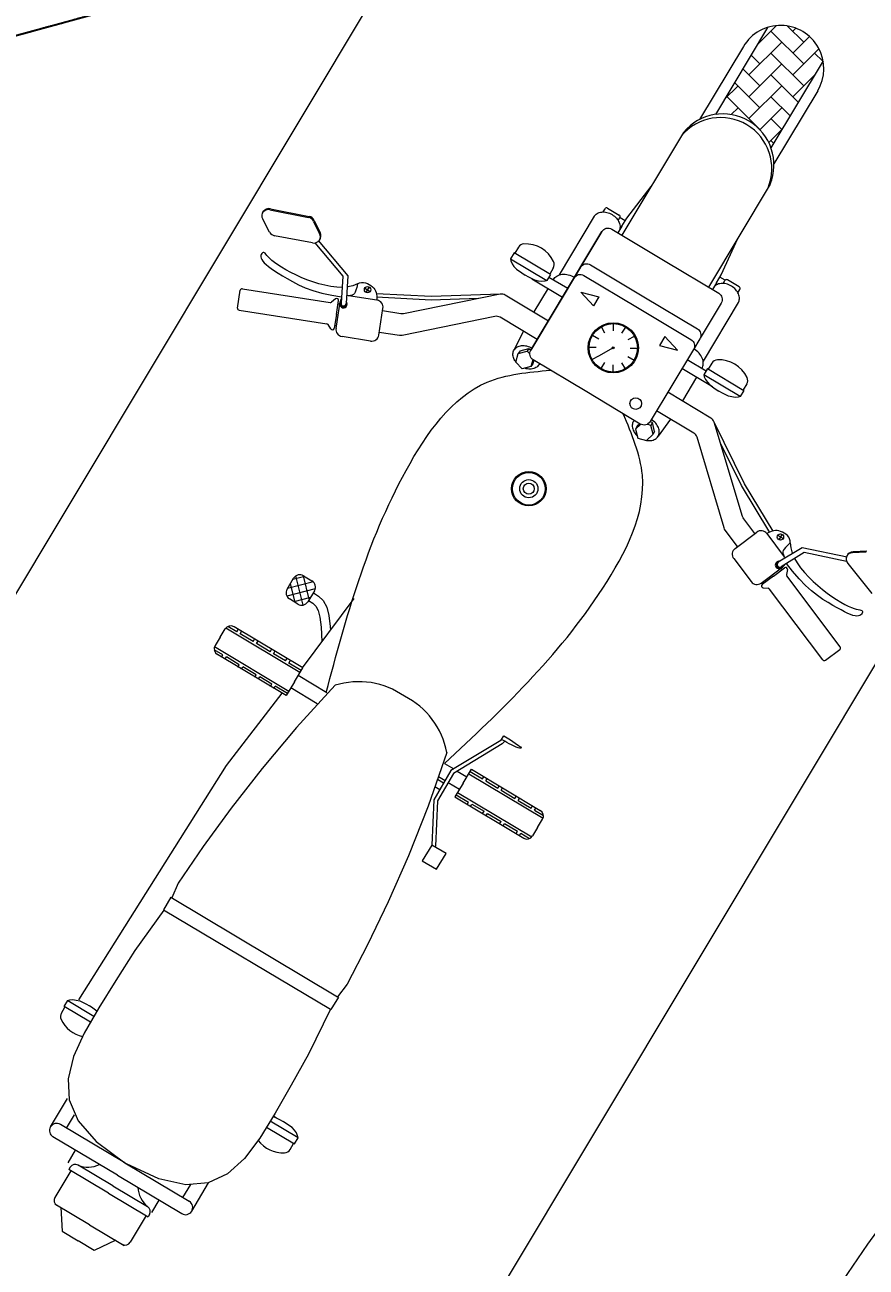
# Model space of a CAD drawing. Header units: inches. Extents: x -110725 to 51121, y 8404 to 44825.
# Drawn here: x -37989.95 to -37957.33, y 26331.6 to 26379.79 of the extents above; entities that cross this region are included whole.
import ezdxf

# ---------------------------------------------------------------- set-up
doc = ezdxf.new("R2010")
doc.units = ezdxf.units.IN
doc.header["$LTSCALE"] = 0.1
doc.header["$MEASUREMENT"] = 0
doc.linetypes.add('CENTER', pattern=[2, 1.25, -0.25, 0.25, -0.25])
doc.layers.get('0').update_dxf_attribs({"color": 1, "lineweight": 0})
doc.layers.get('Defpoints').update_dxf_attribs({"lineweight": 0})
doc.layers.add('boundary', color=6, linetype='Continuous')
doc.layers.add('building', color=6, linetype='Continuous')
doc.layers.add('CAR', color=4, linetype='Continuous', lineweight=0)
doc.layers.add('dim', color=252, linetype='Continuous', lineweight=0)
doc.styles.add('EHSAN', font='arial.ttf', dxfattribs={"height": 54})
doc.dimstyles.new('DIM1', dxfattribs={"dimtxt": 54, "dimasz": 6, "dimexe": 6, "dimexo": 3, "dimgap": 1, "dimtad": 0, "dimzin": 0, "dimdsep": 46, "dimlunit": 4, "dimtxsty": 'EHSAN', "dimblk": 'ARCHTICK', "dimcen": 3, "dimdle": 6, "dimclrd": 4, "dimclre": 4, "dimclrt": 6, "dimadec": 0, "dimazin": 0, "dimtfac": 1, "dimtofl": 0, "dimtmove": 1, "dimatfit": 3, "dimldrblk": 'ARCHTICK', "dimfxl": 4, "dimtolj": 1, "dimtzin": 3, "dimlwd": -1, "dimlwe": -1, "dimarcsym": 0})

# ---------------------------------------------------------------- blocks, each defined once
blk = doc.blocks.new('_ArchTick')
at = {"color": 0, "linetype": 'ByBlock', "const_width": 0.15}
blk.add_lwpolyline([(-0.5, -0.5), (0.5, 0.5)], dxfattribs=at)
blk = doc.blocks.new('*D38')
at = {"layer": 'Defpoints', "color": 0, "transparency": 16777216}
for p in [(-38307.07, 26490.754), (-37948.339, 26390.864, 1175.735), (-38256.618, 26306.467, 1175.735)]:
    blk.add_point(p, dxfattribs=at)
at = {"layer": 'dim', "color": 4, "transparency": 16777216}
for p, q in [((-37975.642, 26581.488), (-38043.073, 26563.027)), ((-37949.131, 26393.757), (-38000.375, 26580.938)), ((-38330.218, 26484.417), (-38262.787, 26502.877)), ((-38257.41, 26309.36), (-38308.654, 26496.541))]:
    blk.add_line(p, q, dxfattribs=at)
at = {"layer": 'dim', "color": 4, "transparency": 16777216, "xscale": 24, "yscale": 24, "zscale": 24}
for p, rotation in [((-37998.79, 26575.151), 15.31055787332248), ((-38307.07, 26490.754), 195.3105578733225)]:
    blk.add_blockref('_ArchTick', p, dxfattribs=dict(at, rotation=rotation))
at = {"layer": 'dim', "color": 6, "transparency": 16777216, "insert": (-38152.93, 26532.952), "char_height": 54, "attachment_point": 5, "rotation": 15.3106, "style": 'EHSAN'}
blk.add_mtext('\\A1;26\'-7{\\H1.000000x;\\S1/2;}"', dxfattribs=at)
blk = doc.blocks.new('BICK 2')
at = {"color": 9}
blk.add_line((-30, -72), (-30, 0), dxfattribs=at)
blk.add_lwpolyline([(-17.506, -43.474), (-17.951, -45.628), (-18.287, -47.676), (-18.531, -49.616), (-18.7, -51.446), (-18.81, -53.164), (-18.735, -53.776)])
blk = doc.blocks.new('*X104')
at = {"color": 0}
for p, q in [((923.805, 1749.352), (924.111, 1749.658)), ((923.813, 1749.006), (924.464, 1749.658)), ((924.75, 1749.175), (924.266, 1749.658)), ((924.401, 1748.816), (923.805, 1749.412)), ((924.68, 1748.891), (923.941, 1749.63)), ((923.986, 1748.826), (924.704, 1749.544)), ((924.33, 1748.816), (924.748, 1749.235))]:
    blk.add_line(p, q, dxfattribs=at)

msp = doc.modelspace()

# ---------------------------------------------------------------- hatches: boundary and pattern name
h = msp.add_hatch()
h.set_pattern_fill('AR-HBONE', color=4, scale=0.15, angle=180, style=0)
h.set_pattern_definition([(225, (19574.7, -9784.29946), (-2e-16, -0.8485281374), [1.8, -0.6]), (315, (19574.27574, -9784.7237), (-2e-16, -0.8485281374), [1.8, -0.6])])
h.paths.add_polyline_path([(-37961.01853, 26375.02132, 0.35779902), (-37963.17605, 26376.31398), (-37961.15386, 26379.68913, -0.45043987), (-37958.99634, 26378.39647)])

# ---------------------------------------------------------------- linework, layer by layer
at = {"color": 9}
for p, q in [((-37974.79137, 26383.62175), (-38003.27416, 26336.08242)), ((-37977.53231, 26320.65942), (-37940.5171, 26382.43983))]:
    msp.add_line(p, q, dxfattribs=at)
at = {"color": 4}
for p, q in [((-37961.15386, 26379.68913), (-37963.17605, 26376.31398)), ((-37962.08738, 26378.95132), (-37963.78377, 26376.11996)), ((-37958.99634, 26378.39647), (-37961.01853, 26375.02132)), ((-37959.20656, 26377.2253), (-37960.90295, 26374.39394)), ((-37964.40952, 26375.62006), (-37966.79967, 26371.63077)), ((-37961.04857, 26373.60637), (-37963.43872, 26369.61708)), ((-37980.45143, 26372.61777), (-37978.95124, 26372.31793)), ((-37980.42792, 26372.65702), (-37978.92772, 26372.35718)), ((-37967.87515, 26372.36176), (-37969.23861, 26370.08608)), ((-37967.5285, 26372.53201), (-37967.45288, 26372.65822)), ((-37967.35691, 26372.68228), (-37966.89974, 26372.40837)), ((-37966.94347, 26372.19924), (-37966.87568, 26372.3124)), ((-37966.8701, 26372.32172), (-37966.66705, 26372.20006)), ((-37980.46173, 26371.75262), (-37980.72924, 26372.25003)), ((-37978.7545, 26372.16608), (-37978.52185, 26371.6886)), ((-37978.73098, 26372.20533), (-37978.49834, 26371.72785)), ((-37967.57704, 26371.77028), (-37968.39096, 26370.4118)), ((-37966.79589, 26371.98502), (-37966.95307, 26371.72268)), ((-37978.80243, 26371.33038), (-37980.26776, 26371.61029)), ((-37970.98068, 26370.95118), (-37971.12214, 26370.71508)), ((-37969.57033, 26370.10618), (-37970.98068, 26370.95118)), ((-37970.81323, 26371.16639), (-37970.95234, 26370.9342)), ((-37971.12214, 26370.71508), (-37969.71179, 26369.87008)), ((-37968.40536, 26370.38777), (-37970.33093, 26367.17388)), ((-37969.45956, 26370.35535), (-37969.59867, 26370.12316)), ((-37968.40536, 26370.38777), (-37968.65373, 26369.97323)), ((-37970.2866, 26369.94272), (-37969.0985, 26369.23088)), ((-37969.57033, 26370.10618), (-37969.71179, 26369.87008)), ((-37969.62936, 26370.00766), (-37968.89626, 26369.56843)), ((-37969.45759, 26369.91636), (-37969.46271, 26369.90781)), ((-37962.79625, 26369.88091), (-37962.9993, 26370.00256)), ((-37962.86963, 26369.75843), (-37962.80183, 26369.87159)), ((-37962.24869, 26369.62174), (-37962.70586, 26369.89565)), ((-37981.706, 26368.8006), (-37981.59859, 26369.49169)), ((-37981.51871, 26369.55008), (-37978.11398, 26369.02092)), ((-37976.77005, 26369.57767), (-37976.55797, 26369.45061)), ((-37976.60048, 26369.62018), (-37976.72754, 26369.4081)), ((-37969.66495, 26369.57026), (-37970.21575, 26368.65094)), ((-37963.12814, 26369.78751), (-37963.28532, 26369.52517)), ((-37962.30025, 26369.39955), (-37962.22463, 26369.52576)), ((-37977.9008, 26369.15925), (-37978.0602, 26369.03489)), ((-37977.88549, 26368.01455), (-37977.72459, 26369.04977)), ((-37977.87187, 26368.55775), (-37977.78863, 26369.09334)), ((-37977.80729, 26368.97326), (-37977.73815, 26368.96251)), ((-37976.29892, 26369.11142), (-37977.40507, 26369.28333)), ((-37962.94902, 26368.99743), (-37963.76294, 26367.63896)), ((-37962.28685, 26369.01358), (-37963.65031, 26366.7379)), ((-37981.64779, 26368.72075), (-37978.24329, 26368.19008)), ((-37977.87187, 26368.55775), (-37977.95534, 26368.0222)), ((-37976.22633, 26367.75618), (-37976.06536, 26368.7919)), ((-37978.08224, 26367.9935), (-37978.1963, 26368.16042)), ((-37977.93663, 26368.14228), (-37977.8675, 26368.1315)), ((-37967.4549, 26367.83535), (-37967.59089, 26368.07995)), ((-37967.12419, 26367.91825), (-37967.11966, 26368.19808)), ((-37966.79633, 26367.82469), (-37966.6525, 26368.06476)), ((-37976.54597, 26367.52264), (-37977.65205, 26367.69505)), ((-37970.61796, 26367.91318), (-37970.98078, 26367.1783)), ((-37967.69985, 26367.59821), (-37967.93992, 26367.74204)), ((-37966.55918, 26367.57974), (-37966.31458, 26367.71572)), ((-37963.77734, 26367.61492), (-37964.02571, 26367.20038)), ((-37970.74744, 26367.14555), (-37970.81983, 26367.0434)), ((-37970.40327, 26367.23182), (-37970.47566, 26367.12968)), ((-37967.79341, 26367.27035), (-37968.07324, 26367.27488)), ((-37967.13485, 26367.25969), (-37967.71106, 26366.94062)), ((-37966.47628, 26367.24903), (-37966.19646, 26367.24449)), ((-37970.25384, 26366.6357), (-37970.32623, 26366.53356)), ((-37969.99112, 26366.64404), (-37970.02051, 26366.60296)), ((-37967.71052, 26366.93964), (-37967.95511, 26366.80365)), ((-37967.47337, 26366.69468), (-37967.6172, 26366.45462)), ((-37967.14551, 26366.60112), (-37967.15004, 26366.3213)), ((-37966.8148, 26366.68402), (-37966.67881, 26366.43942)), ((-37966.56984, 26366.92117), (-37966.32978, 26366.77734)), ((-37963.53514, 26366.35635), (-37964.26824, 26366.79558)), ((-37963.30866, 26366.67008), (-37963.44777, 26366.4379)), ((-37963.28238, 26365.74619), (-37964.47048, 26366.45803)), ((-37963.90403, 26366.11865), (-37964.45483, 26365.19933)), ((-37963.47611, 26366.45488), (-37963.61756, 26366.21878)), ((-37962.20721, 26365.37378), (-37963.61756, 26366.21878)), ((-37963.47611, 26366.45488), (-37962.06576, 26365.60988)), ((-37962.06576, 26365.60988), (-37962.20721, 26365.37378)), ((-37961.95498, 26365.85904), (-37962.0941, 26365.62686)), ((-37966.33039, 26364.45075), (-37966.35275, 26364.40545)), ((-37966.21381, 26364.21515), (-37966.26974, 26364.10315)), ((-37965.6177, 26364.36458), (-37965.67362, 26364.25258)), ((-37964.91563, 26364.49668), (-37965.39248, 26363.83012)), ((-37965.53142, 26364.02041), (-37965.58734, 26363.90841)), ((-37962.4086, 26359.4774), (-37961.57127, 26360.10789)), ((-37961.17936, 26360.05266), (-37960.506, 26359.15839)), ((-37960.546, 26359.85717), (-37960.75808, 26359.98424)), ((-37960.58851, 26360.02674), (-37960.71558, 26359.81466)), ((-37957.32758, 26359.32832), (-37957.85835, 26359.30823)), ((-37957.30407, 26359.36757), (-37957.83483, 26359.34748)), ((-37962.46375, 26359.08539), (-37961.78998, 26358.19142)), ((-37961.39815, 26358.1363), (-37960.56122, 26358.76649)), ((-37958.04186, 26358.89186), (-37957.10385, 26357.73182)), ((-37979.7836, 26357.89888), (-37979.53058, 26358.32046)), ((-37979.1466, 26358.41641), (-37978.81859, 26358.21955)), ((-37960.9256, 26358.40454), (-37961.35844, 26358.07831)), ((-37960.9256, 26358.40454), (-37960.4926, 26358.73057)), ((-37960.58968, 26358.65747), (-37960.63177, 26358.71337)), ((-37960.38158, 26358.66275), (-37960.41604, 26358.46354)), ((-37958.33038, 26355.65699), (-37960.40299, 26358.40953)), ((-37978.72265, 26357.83557), (-37978.97995, 26357.40685)), ((-37961.32389, 26357.95288), (-37961.12291, 26357.93104)), ((-37961.2614, 26358.15145), (-37961.30351, 26358.20733)), ((-37959.00076, 26355.15197), (-37961.07459, 26357.9036)), ((-37979.36912, 26357.3141), (-37979.69284, 26357.51809)), ((-37979.19109, 26354.84937), (-37977.18291, 26357.53482)), ((-37982.37834, 26356.03241), (-37982.18499, 26356.35456)), ((-37979.28467, 26354.66104), (-37982.16287, 26356.38254)), ((-37981.73536, 26356.24275), (-37982.07525, 26356.44604)), ((-37979.17679, 26354.84079), (-37981.84189, 26356.4403)), ((-37982.37834, 26356.03241), (-37982.57169, 26355.71025)), ((-37981.73536, 26356.24275), (-37981.68186, 26356.33219)), ((-37981.60312, 26356.16366), (-37981.54962, 26356.2531)), ((-37981.1006, 26355.86309), (-37981.60312, 26356.16366)), ((-37981.1006, 26355.86309), (-37981.04739, 26355.95205)), ((-37980.96836, 26355.784), (-37980.91515, 26355.87296)), ((-37982.27116, 26355.34693), (-37982.6107, 26355.55071)), ((-37979.72171, 26353.93285), (-37982.59621, 26355.65804)), ((-37980.44142, 26355.46883), (-37980.96836, 26355.784)), ((-37980.44142, 26355.46883), (-37980.38851, 26355.55729)), ((-37980.30918, 26355.38974), (-37980.25627, 26355.4782)), ((-37979.84328, 26355.11107), (-37980.30918, 26355.38974)), ((-37958.9029, 26355.13831), (-37958.34418, 26355.55901)), ((-37979.82087, 26353.76763), (-37982.48596, 26355.36714)), ((-37982.32431, 26355.25807), (-37982.27116, 26355.34693)), ((-37982.19208, 26355.17897), (-37982.13904, 26355.26764)), ((-37981.63698, 26354.96631), (-37982.13904, 26355.26764)), ((-37981.68984, 26354.87793), (-37981.63698, 26354.96631)), ((-37979.84328, 26355.11107), (-37979.79064, 26355.19908)), ((-37979.71104, 26355.03198), (-37979.6584, 26355.11999)), ((-37979.23348, 26354.74634), (-37979.71104, 26355.03198)), ((-37981.5576, 26354.79883), (-37981.50486, 26354.88702)), ((-37980.9784, 26354.57105), (-37981.50486, 26354.88702)), ((-37981.03096, 26354.48317), (-37980.9784, 26354.57105)), ((-37980.89872, 26354.40407), (-37980.84628, 26354.49176)), ((-37980.38079, 26354.21239), (-37980.84628, 26354.49176)), ((-37979.49883, 26354.30421), (-37979.17679, 26354.84079)), ((-37978.23832, 26353.87408), (-37979.35481, 26354.54417)), ((-37979.25786, 26354.76008), (-37979.25743, 26354.76067)), ((-37980.43309, 26354.12495), (-37980.38079, 26354.21239)), ((-37980.30085, 26354.04586), (-37980.24867, 26354.13309)), ((-37979.77222, 26353.84714), (-37980.24867, 26354.13309)), ((-37979.49883, 26354.30421), (-37979.82087, 26353.76763)), ((-37978.6176, 26353.44893), (-37979.64284, 26354.06425)), ((-37982.12821, 26351.05471), (-37979.96956, 26353.85687)), ((-37971.49969, 26352.02804), (-37971.37526, 26352.208)), ((-37971.34278, 26351.99863), (-37971.4407, 26351.90115)), ((-37987.857, 26341.9702), (-37982.12821, 26351.05471)), ((-37973.673, 26351.13412), (-37973.32288, 26350.92399)), ((-37973.91402, 26350.62598), (-37973.65382, 26350.46982)), ((-37973.18371, 26350.84046), (-37972.80771, 26350.6148)), ((-37972.95173, 26350.37484), (-37972.62969, 26350.91142)), ((-37972.73452, 26350.73676), (-37969.85872, 26349.0108)), ((-37972.68326, 26350.82202), (-37972.20613, 26350.53566)), ((-37972.62969, 26350.91142), (-37969.9646, 26349.31191)), ((-37972.20613, 26350.53566), (-37972.15335, 26350.62359)), ((-37973.86311, 26350.10819), (-37974.05478, 26350.22322)), ((-37973.71381, 26350.36617), (-37973.95436, 26350.51054)), ((-37973.53382, 26350.3978), (-37973.09575, 26350.13488)), ((-37972.95173, 26350.37484), (-37973.27377, 26349.83827)), ((-37972.07401, 26350.45637), (-37972.02124, 26350.5443)), ((-37972.07401, 26350.45637), (-37971.60852, 26350.177)), ((-37971.60852, 26350.177), (-37971.55548, 26350.26538)), ((-37971.4764, 26350.0977), (-37971.42336, 26350.18609)), ((-37971.4764, 26350.0977), (-37970.94994, 26349.78174)), ((-37973.27377, 26349.83827), (-37970.60867, 26348.23876)), ((-37973.222, 26349.92282), (-37972.74512, 26349.63759)), ((-37973.17156, 26350.00857), (-37970.29315, 26348.28696)), ((-37972.79743, 26349.55044), (-37972.74512, 26349.63759)), ((-37970.94994, 26349.78174), (-37970.8966, 26349.87062)), ((-37970.81782, 26349.70245), (-37970.76448, 26349.79133)), ((-37970.81782, 26349.70245), (-37970.31576, 26349.40112)), ((-37972.66531, 26349.47114), (-37972.61288, 26349.5585)), ((-37972.61288, 26349.5585), (-37972.14697, 26349.27983)), ((-37972.19955, 26349.19223), (-37972.14697, 26349.27983)), ((-37972.06743, 26349.11293), (-37972.01474, 26349.20074)), ((-37972.01474, 26349.20074), (-37971.4878, 26348.88557)), ((-37970.31576, 26349.40112), (-37970.26213, 26349.49048)), ((-37970.18364, 26349.32183), (-37970.13001, 26349.41119)), ((-37970.18364, 26349.32183), (-37969.84406, 26349.11802)), ((-37971.54068, 26348.79747), (-37971.4878, 26348.88557)), ((-37971.40856, 26348.71817), (-37971.35556, 26348.80648)), ((-37971.35556, 26348.80648), (-37970.85304, 26348.50591)), ((-37970.07222, 26348.64665), (-37970.26557, 26348.32449)), ((-37970.07222, 26348.64665), (-37969.87887, 26348.96881)), ((-37970.9062, 26348.41733), (-37970.85304, 26348.50591)), ((-37970.77408, 26348.33803), (-37970.7208, 26348.42682)), ((-37970.7208, 26348.42682), (-37970.38095, 26348.22355)), ((-37984.29235, 26345.94487), (-37984.57916, 26345.46421)), ((-37984.29235, 26345.94487), (-37977.82918, 26342.08827)), ((-37984.57916, 26345.46421), (-37978.10288, 26341.5998)), ((-37988.42513, 26341.70182), (-37988.2841, 26341.93817)), ((-37988.2841, 26341.93817), (-37987.2729, 26341.33478)), ((-37977.79421, 26342.0674), (-37978.08101, 26341.58675)), ((-37988.53546, 26341.45245), (-37988.39677, 26341.68489)), ((-37987.41083, 26341.09658), (-37988.42513, 26341.70182)), ((-37987.20827, 26341.56769), (-37987.15608, 26341.53654)), ((-37988.95964, 26337.0356), (-37988.30102, 26338.13936)), ((-37986.07828, 26335.64218), (-37988.57591, 26337.13252)), ((-37988.33559, 26336.98912), (-37988.03107, 26337.49945)), ((-37979.3596, 26336.61288), (-37980.43599, 26337.25517)), ((-37980.19652, 26337.38375), (-37980.3139, 26337.45379)), ((-37986.36509, 26335.16153), (-37988.86272, 26336.65187)), ((-37980.58012, 26337.02067), (-37979.50063, 26336.37653)), ((-37979.50063, 26336.37653), (-37979.3596, 26336.61288)), ((-37988.27211, 26335.64766), (-37987.9853, 26336.12831)), ((-37979.6677, 26336.16102), (-37979.529, 26336.39346)), ((-37986.07828, 26335.64218), (-37983.58065, 26334.15183)), ((-37988.16979, 26335.33675), (-37988.78643, 26334.30333)), ((-37988.19519, 26335.47141), (-37988.24778, 26335.38328)), ((-37986.70969, 26334.4655), (-37988.24778, 26335.38328)), ((-37986.54238, 26334.74589), (-37987.88821, 26335.54895)), ((-37986.36509, 26335.16153), (-37983.86745, 26333.67118)), ((-37986.54238, 26334.74589), (-37985.19656, 26333.94283)), ((-37983.82097, 26334.29524), (-37983.51646, 26334.80557)), ((-37983.48373, 26333.7681), (-37982.82511, 26334.87186)), ((-37986.70969, 26334.4655), (-37985.1716, 26333.54772)), ((-37985.03168, 26333.71408), (-37984.74487, 26334.19474)), ((-37987.44105, 26333.23982), (-37988.78688, 26334.04288)), ((-37987.44105, 26333.23982), (-37986.09523, 26332.43677)), ((-37985.24959, 26333.59425), (-37985.86623, 26332.56084)), ((-37985.11902, 26333.63584), (-37985.1716, 26333.54772))]:
    msp.add_line(p, q, dxfattribs=at)
at = {"color": 4, "elevation": 1.07221}
for points in [[(-37966.79589, 26371.98502), (-37966.61349, 26372.28946), (-37965.66955, 26373.517)], [(-37966.79589, 26371.98502), (-37966.95307, 26371.72268)], [(-37978.70943, 26371.32835), (-37977.62658, 26370.03738), (-37977.69203, 26368.99192)], [(-37978.57585, 26371.42416), (-37977.42394, 26370.05739), (-37977.49144, 26368.97936)], [(-37963.12814, 26369.78751), (-37962.94574, 26370.09195), (-37962.3086, 26371.50331)], [(-37977.65369, 26369.60432), (-37977.85617, 26369.61046), (-37978.08464, 26369.63867), (-37978.31753, 26369.68527), (-37978.55183, 26369.74713), (-37978.78448, 26369.82116), (-37979.01254, 26369.9044), (-37979.23345, 26369.99465), (-37979.44473, 26370.08986), (-37979.64389, 26370.188), (-37979.82847, 26370.28702), (-37979.99599, 26370.38488), (-37980.14396, 26370.47956), (-37980.26991, 26370.56899), (-37980.37234, 26370.65137), (-37980.45365, 26370.72572), (-37980.51719, 26370.79127), (-37980.56633, 26370.84728), (-37980.60445, 26370.89298), (-37980.63492, 26370.92761), (-37980.66109, 26370.95042), (-37980.68634, 26370.96064), (-37980.71307, 26370.95788), (-37980.73985, 26370.94316), (-37980.76427, 26370.91786), (-37980.78393, 26370.88338), (-37980.79642, 26370.84109), (-37980.79936, 26370.79237), (-37980.79034, 26370.73862), (-37980.76695, 26370.68121), (-37980.72716, 26370.62114), (-37980.67041, 26370.55785), (-37980.59651, 26370.49039), (-37980.50526, 26370.41781), (-37980.39647, 26370.33916), (-37980.26994, 26370.2535), (-37980.12548, 26370.15986), (-37979.96289, 26370.05732), (-37979.78126, 26369.94574), (-37979.57674, 26369.8284), (-37979.34476, 26369.70939), (-37979.08076, 26369.59281), (-37978.78018, 26369.48276), (-37978.43843, 26369.38333), (-37978.05096, 26369.29862), (-37977.67636, 26369.24223)], [(-37971.12214, 26370.71508), (-37971.10767, 26370.6323), (-37971.06058, 26370.52503), (-37970.98766, 26370.41985), (-37970.89128, 26370.31818), (-37970.68262, 26370.16681), (-37970.54646, 26370.07645)], [(-37969.71179, 26369.87008), (-37969.79161, 26369.8438), (-37969.90841, 26369.83471), (-37970.03555, 26369.8494), (-37970.17066, 26369.88642), (-37970.40255, 26369.99901), (-37970.54646, 26370.07645)], [(-37977.04728, 26369.74377), (-37977.22768, 26369.6673), (-37977.42465, 26369.62166), (-37977.45137, 26369.61939)], [(-37976.32359, 26369.37226), (-37974.18724, 26369.2616), (-37971.5215, 26369.34851)], [(-37963.12814, 26369.78751), (-37963.28532, 26369.52517)], [(-37976.31977, 26369.23239), (-37974.19158, 26369.12174), (-37972.35489, 26369.18162)], [(-37970.2502, 26366.79998), (-37970.32623, 26366.53356), (-37970.6704, 26366.44729), (-37970.9172, 26366.70221), (-37970.81983, 26367.0434), (-37970.47566, 26367.12968), (-37970.37058, 26367.02114)], [(-37970.74744, 26367.14555), (-37970.40327, 26367.23182), (-37970.33695, 26367.16332)], [(-37970.21345, 26366.77725), (-37970.25384, 26366.6357)], [(-37963.61756, 26366.21878), (-37963.60309, 26366.136), (-37963.55601, 26366.02873), (-37963.48309, 26365.92355), (-37963.38671, 26365.82188), (-37963.17805, 26365.67051), (-37963.04188, 26365.58014)], [(-37962.20721, 26365.37378), (-37962.28703, 26365.34749), (-37962.40383, 26365.33841), (-37962.53097, 26365.35309), (-37962.66608, 26365.39012), (-37962.89798, 26365.50271), (-37963.04188, 26365.58014)], [(-37966.07069, 26364.29586), (-37966.26974, 26364.10315), (-37966.18346, 26363.75898)], [(-37966.10806, 26364.31754), (-37966.21381, 26364.21515)], [(-37966.18346, 26363.75898), (-37965.84227, 26363.66161), (-37965.58734, 26363.90841), (-37965.67362, 26364.25258), (-37965.81889, 26364.29403)], [(-37965.53142, 26364.02041), (-37965.6177, 26364.36458), (-37965.70938, 26364.39075)], [(-37960.93772, 26360.15394), (-37962.04302, 26361.98549), (-37963.22382, 26364.37703)], [(-37961.06286, 26360.09133), (-37962.1643, 26361.91569), (-37962.97787, 26363.56345)], [(-37958.06604, 26359.13589), (-37959.81456, 26359.50688), (-37960.73329, 26358.93886)], [(-37958.08752, 26358.9729), (-37959.73662, 26359.31877), (-37960.62759, 26358.76791)], [(-37960.26877, 26359.69107), (-37960.25111, 26359.49592), (-37960.19844, 26359.30072), (-37960.18784, 26359.27609)], [(-37960.10569, 26359.09058), (-37960.00476, 26358.91495), (-37959.87212, 26358.7268), (-37959.72118, 26358.54342), (-37959.55611, 26358.36601), (-37959.3811, 26358.19579), (-37959.20012, 26358.03396), (-37959.01634, 26357.88174), (-37958.83272, 26357.74035), (-37958.65225, 26357.61103), (-37958.47787, 26357.49498), (-37958.31256, 26357.39344), (-37958.15928, 26357.30762), (-37958.021, 26357.23875), (-37957.90005, 26357.18729), (-37957.79614, 26357.15067), (-37957.70837, 26357.12556), (-37957.6358, 26357.10865), (-37957.57752, 26357.09659), (-37957.53262, 26357.08606), (-37957.50016, 26357.07374), (-37957.47924, 26357.0563), (-37957.46906, 26357.03143), (-37957.46941, 26357.00087), (-37957.4802, 26356.96741), (-37957.50133, 26356.93381), (-37957.53273, 26356.90284), (-37957.5743, 26356.87727), (-37957.62595, 26356.85987), (-37957.68761, 26356.85342), (-37957.75934, 26356.86016), (-37957.84192, 26356.88035), (-37957.93626, 26356.91369), (-37958.0433, 26356.95991), (-37958.16396, 26357.01874), (-37958.29918, 26357.0899), (-37958.44989, 26357.17312), (-37958.617, 26357.26811), (-37958.80106, 26357.37563), (-37959.001, 26357.50062), (-37959.21536, 26357.64903), (-37959.44268, 26357.82682), (-37959.68151, 26358.03996), (-37959.93039, 26358.29439), (-37960.18785, 26358.59608), (-37960.41427, 26358.8998)], [(-37978.95048, 26357.45597), (-37978.78694, 26357.35188), (-37978.66315, 26357.23603), (-37978.57245, 26357.06881), (-37978.50816, 26356.81058), (-37978.46364, 26356.42175), (-37978.43222, 26355.8627)], [(-37978.76207, 26357.75199), (-37978.571, 26357.63038), (-37978.38184, 26357.45335), (-37978.24273, 26357.19688), (-37978.16215, 26356.87319), (-37978.11387, 26356.45158), (-37978.10542, 26356.30119)], [(-37977.92397, 26354.16772), (-37979.41922, 26352.52937), (-37980.75468, 26350.94017), (-37981.95579, 26349.39697), (-37983.03611, 26347.9096), (-37984.00922, 26346.4879), (-37984.25738, 26345.924)], [(-37971.49969, 26352.02804), (-37973.42771, 26350.86052), (-37974.08712, 26349.72112), (-37974.16999, 26347.9703), (-37974.54035, 26347.35922), (-37973.99253, 26347.03043), (-37973.61516, 26347.64511), (-37974.16999, 26347.9703)], [(-37973.58755, 26351.56011), (-37974.31355, 26349.4828), (-37975.07797, 26347.55286), (-37975.86571, 26345.763), (-37976.66167, 26344.10595), (-37977.45075, 26342.57444), (-37977.82918, 26342.08827)], [(-37971.4407, 26351.90115), (-37973.3287, 26350.75223), (-37973.94896, 26349.6805), (-37974.0319, 26347.92818), (-37974.04925, 26347.89954)], [(-37984.55729, 26345.45116), (-37985.68811, 26343.88086), (-37986.42104, 26342.71519), (-37987.09042, 26341.64994), (-37987.6567, 26340.67195), (-37988.06967, 26339.76346), (-37988.27916, 26338.90672), (-37988.23495, 26338.08398), (-37987.88687, 26337.27748), (-37987.18471, 26336.46946), (-37986.07828, 26335.64218)], [(-37988.2841, 26341.93817), (-37988.20433, 26341.9646), (-37988.08755, 26341.97389), (-37987.96038, 26341.95943), (-37987.82521, 26341.92265), (-37987.59311, 26341.81048), (-37987.44906, 26341.7333)], [(-37987.15876, 26341.53191), (-37987.31274, 26341.64318), (-37987.44906, 26341.7333)], [(-37978.10288, 26341.5998), (-37978.94785, 26339.85893), (-37979.62567, 26338.66037), (-37980.24528, 26337.56542), (-37980.83707, 26336.60265), (-37981.44048, 26335.8078), (-37982.09498, 26335.21661), (-37982.84003, 26334.86482), (-37983.71509, 26334.78817), (-37984.75963, 26335.02241), (-37986.01309, 26335.60328)], [(-37980.32106, 26337.44214), (-37980.31257, 26337.43983), (-37980.08047, 26337.32766), (-37979.93642, 26337.25048)], [(-37979.3596, 26336.61288), (-37979.37422, 26336.69564), (-37979.4215, 26336.80282), (-37979.49461, 26336.90788), (-37979.59117, 26337.00937), (-37979.8001, 26337.16037), (-37979.93642, 26337.25048)], [(-37988.55641, 26333.90536), (-37988.50417, 26332.9892), (-37987.88262, 26332.61833)], [(-37986.43, 26332.63652), (-37987.26108, 26332.24745), (-37987.88262, 26332.61833)]]:
    msp.add_lwpolyline(points, dxfattribs=at)
for points in [[(-37967.87515, 26372.36176, -0.12806243), (-37967.7631, 26372.47179, -0.10622911), (-37967.58371, 26372.52923, -0.08521167), (-37967.38825, 26372.51517, -0.07462948), (-37967.18173, 26372.43008, -0.07462948), (-37967.00928, 26372.28811, -0.08521167), (-37966.90469, 26372.1224, -0.10622911), (-37966.87072, 26371.93713, -0.12806243), (-37966.91488, 26371.78642, -0.12806243)], [(-37969.25424, 26368.97094), (-37967.57704, 26371.77028, -0.41421356), (-37967.19314, 26371.86651), (-37965.1192, 26370.62392), (-37963.04525, 26369.38134, -0.41421356), (-37962.94902, 26368.99743)], [(-37970.08256, 26367.58842), (-37968.40536, 26370.38777, -0.41421356), (-37968.02146, 26370.484), (-37965.94752, 26369.24141), (-37963.87357, 26367.99883, -0.41421356), (-37963.77734, 26367.61492)], [(-37969.45759, 26369.91636, -0.12806243), (-37969.3254, 26370.04616, -0.10622911), (-37969.11376, 26370.11392, -0.08521167), (-37968.88317, 26370.09734, -0.07462948), (-37968.63951, 26369.99695, -0.00038587), (-37968.63834, 26369.99625, -0.08521167)], [(-37962.28685, 26369.01358, 0.12806243), (-37962.24269, 26369.16428, 0.10622911), (-37962.27667, 26369.34956, 0.08521167), (-37962.38126, 26369.51527, 0.07462948), (-37962.5537, 26369.65724, 0.07462948), (-37962.76023, 26369.74232, 0.08521167), (-37962.95568, 26369.75638, 0.10622911), (-37963.13507, 26369.69895, 0.12806243), (-37963.24712, 26369.58892, 0.12806243)], [(-37976.07892, 26368.70463), (-37975.37239, 26368.59483, 0.08818443), (-37975.27446, 26368.59696), (-37971.5215, 26369.34851, -0.18647507), (-37971.32271, 26369.31417), (-37969.6493, 26368.31156)], [(-37976.20819, 26367.87287), (-37975.4192, 26367.74989, 0.08960198), (-37975.31973, 26367.75229), (-37971.72625, 26368.49131, -0.18781667), (-37971.52604, 26368.45725), (-37970.08081, 26367.59136)], [(-37970.91478, 26366.71069, -0.06594333), (-37970.99097, 26366.84232, -0.10622911), (-37971.02494, 26367.02759, -0.12806243), (-37970.98078, 26367.1783, -0.12806243)], [(-37970.98078, 26367.1783, -0.12806243), (-37970.86873, 26367.28832, -0.10622911), (-37970.68934, 26367.34576, -0.08521167), (-37970.49388, 26367.3317, -0.07462948), (-37970.28736, 26367.24661)], [(-37963.7019, 26366.45627, 0.13495629), (-37963.64457, 26366.64254, 0.10622911), (-37963.68465, 26366.86112, 0.08521167), (-37963.80804, 26367.05662, 0.07462948), (-37964.01149, 26367.22411, 0.00038587), (-37964.01267, 26367.22481, 0.08521167)], [(-37969.99814, 26366.64825, -0.04059531), (-37970.02051, 26366.60296, -0.12806243), (-37970.13256, 26366.49293, -0.10622911), (-37970.31195, 26366.43549, -0.08521167), (-37970.5074, 26366.44955, -0.02436156), (-37970.57761, 26366.47054)], [(-37961.64182, 26360.05477), (-37962.07191, 26360.62596, -0.08818443), (-37962.11623, 26360.71331), (-37963.22382, 26364.37703, 0.18647507), (-37963.34787, 26364.53611), (-37965.02128, 26365.53872)], [(-37962.31425, 26359.54844), (-37962.79486, 26360.18612, -0.08960198), (-37962.83967, 26360.27497), (-37963.88308, 26363.79214, 0.18781667), (-37964.00755, 26363.95261), (-37965.45278, 26364.81851)], [(-37966.32337, 26364.44654, 0.04059531), (-37966.35275, 26364.40545, 0.12806243), (-37966.39692, 26364.25475, 0.10622911), (-37966.36294, 26364.06948, 0.08521167), (-37966.25835, 26363.90377, 0.02436156), (-37966.20672, 26363.85177, 0.07462948)], [(-37965.39248, 26363.83012, 0.12806243), (-37965.34832, 26363.98082, 0.10622911), (-37965.3823, 26364.16609, 0.08521167), (-37965.48689, 26364.3318, 0.07462948), (-37965.65933, 26364.47377, 0.07462948)], [(-37965.83593, 26363.66774, 0.06594333), (-37965.68393, 26363.66265, 0.10622911), (-37965.50453, 26363.72009, 0.12806243), (-37965.39248, 26363.83012, 0.12806243)]]:
    msp.add_lwpolyline(points, format="xyb", dxfattribs=at)
msp.add_lwpolyline([(-37964.02571, 26367.20038), (-37965.70291, 26364.40104, -0.41421356), (-37966.08681, 26364.30481), (-37968.16075, 26365.5474), (-37970.2347, 26366.78998, -0.41421356), (-37970.33093, 26367.17388), (-37968.65373, 26369.97323, -0.41421356), (-37968.26983, 26370.06946), (-37966.19588, 26368.82687), (-37964.12194, 26367.58429, -0.41421356)], format="xyb", close=True, dxfattribs=at)
at = {"color": 4}
for points in [[(-37977.04728, 26369.74377), (-37977.0845, 26369.60089), (-37977.11547, 26369.49318), (-37977.14439, 26369.41524), (-37977.17547, 26369.36168), (-37977.21288, 26369.32711), (-37977.26082, 26369.30612), (-37977.32349, 26369.29333), (-37977.40507, 26369.28333)], [(-37977.04728, 26369.74377), (-37976.97338, 26369.77913), (-37976.89651, 26369.79522), (-37976.81848, 26369.7945), (-37976.74106, 26369.77945), (-37976.66605, 26369.75251), (-37976.59523, 26369.71614), (-37976.53039, 26369.6728), (-37976.47332, 26369.62495), (-37976.42538, 26369.57454), (-37976.3863, 26369.52145), (-37976.35538, 26369.46505), (-37976.33193, 26369.40471), (-37976.31526, 26369.33981), (-37976.30466, 26369.26971), (-37976.29944, 26369.19379), (-37976.29892, 26369.11142)], [(-37960.26877, 26359.69107), (-37960.27246, 26359.77291), (-37960.29453, 26359.84828), (-37960.33196, 26359.91675), (-37960.38176, 26359.97791), (-37960.4409, 26360.03134), (-37960.50637, 26360.07663), (-37960.57517, 26360.11336), (-37960.64428, 26360.14112), (-37960.71134, 26360.15961), (-37960.77659, 26360.16903), (-37960.84091, 26360.16968), (-37960.90517, 26360.1619), (-37960.97026, 26360.14599), (-37961.03707, 26360.12227), (-37961.10648, 26360.09106), (-37961.17936, 26360.05266)], [(-37960.26877, 26359.69107), (-37960.3772, 26359.59086), (-37960.45757, 26359.51274), (-37960.51265, 26359.45047), (-37960.54522, 26359.39781), (-37960.55805, 26359.34852), (-37960.55394, 26359.29634), (-37960.53566, 26359.23505), (-37960.506, 26359.15839)], [(-37971.37526, 26352.208), (-37971.12016, 26352.05107), (-37970.93385, 26351.92875), (-37970.80849, 26351.8378), (-37970.73622, 26351.77502), (-37970.70921, 26351.73718), (-37970.71963, 26351.72105), (-37970.75962, 26351.72342), (-37970.82134, 26351.74106), (-37970.89757, 26351.77079), (-37970.98352, 26351.80967), (-37971.07502, 26351.85476), (-37971.16788, 26351.90317), (-37971.25794, 26351.95198), (-37971.34101, 26351.99828), (-37971.41293, 26352.03915), (-37971.46951, 26352.07169)]]:
    msp.add_lwpolyline(points, dxfattribs=at)
at = {"color": 4, "elevation": 1.07221}
for points in [[(-37967.69005, 26369.23334), (-37967.89976, 26368.88333), (-37968.39533, 26369.41807)], [(-37965.13268, 26367.70111), (-37965.34238, 26367.3511), (-37964.6371, 26367.16636)]]:
    msp.add_lwpolyline(points, close=True, dxfattribs=at)
at = {"color": 4}
for centre, radius in [((-37976.66401, 26369.51414, 1.07221), 0.12362), ((-37967.13485, 26367.25969, 1.07221), 0.97349), ((-37967.13485, 26367.25969, 1.07221), 0.93851), ((-37967.13485, 26367.25969, 1.07221), 0.03674), ((-37966.26485, 26365.09743, 1.07221), 0.22441), ((-37970.40931, 26361.79442, 1.07221), 0.66769), ((-37970.40931, 26361.79442, 1.07221), 0.6327), ((-37970.40931, 26361.79442, 1.07221), 0.35285), ((-37970.40931, 26361.79442, 1.07221), 0.21292), ((-37960.65204, 26359.9207, 1.07221), 0.12362)]:
    msp.add_circle(centre, radius, dxfattribs=at)
for centre, radius, start, end in [((-37960.64697, 26378.08831, 1.07221), 1.67916, 329.072424, 149.072424), ((-37962.96944, 26374.21199, 1.07221), 1.98234, 337.869835, 140.275013), ((-37962.88487, 26374.35314, 1.07221), 1.98234, 337.869835, 140.275013), ((-37980.48277, 26372.38259, 1.07221), 0.27986, 78.697482, 208.271721), ((-37980.50628, 26372.34334, 1.07221), 0.27986, 78.697482, 144.383349), ((-37979.00609, 26372.0435, 1.07221), 0.27986, 25.976971, 78.697482), ((-37978.98257, 26372.08275, 1.07221), 0.27986, 25.976971, 78.697482), ((-37967.39287, 26372.62227, 1.07221), 0.06996, 59.072424, 149.072424), ((-37966.9357, 26372.34836, 1.07221), 0.06996, 329.072424, 59.072424), ((-37980.21526, 26371.88518, 1.07221), 0.27986, 208.271721, 259.185563), ((-37978.74992, 26371.60527, 1.07221), 0.27986, 259.185563, 25.976971), ((-37978.77344, 26371.56602, 1.07221), 0.27986, 333.761498, 25.976971), ((-37970.58762, 26371.03121, 1.07221), 0.26301, 92.321934, 149.072424), ((-37970.54875, 26370.07262, 1.07221), 1.22238, 25.822914, 92.321934), ((-37969.68517, 26370.49052, 1.07221), 0.26301, 329.072424, 25.822914), ((-37962.74182, 26369.83563, 1.07221), 0.06996, 59.072424, 149.072424), ((-37981.52946, 26369.48095, 1.07221), 0.06996, 81.165847, 171.165847), ((-37962.28465, 26369.56172, 1.07221), 0.06996, 329.072424, 59.072424), ((-37978.10323, 26369.09006, 1.07221), 0.06996, 261.165847, 307.959222), ((-37977.85776, 26369.10408, 1.07221), 0.06996, 351.165847, 127.959222), ((-37977.59498, 26368.94317, 1.07221), 0.13548, 167.91514, 6.009793), ((-37977.59272, 26368.98571, 1.07221), 0.13548, 133.931409, 38.162082), ((-37977.44805, 26369.00679, 1.07221), 0.27986, 146.50201, 171.165847), ((-37977.59173, 26368.98564, 1.07221), 0.10049, 176.417573, 356.417573), ((-37977.44805, 26369.00679, 1.07221), 0.27986, 81.165847, 94.962886), ((-37976.3419, 26368.83488, 1.07221), 0.27986, 351.165847, 81.165847), ((-37981.63687, 26368.78985, 1.07221), 0.06996, 171.165847, 261.140581), ((-37978.25407, 26368.12095, 1.07221), 0.06996, 34.346996, 81.140371), ((-37978.02447, 26368.03298, 1.07221), 0.06996, 214.346996, 351.140371), ((-37977.60895, 26367.97157, 1.07221), 0.27986, 171.165847, 261.140371), ((-37976.50287, 26367.79916, 1.07221), 0.27986, 261.140371, 351.165847), ((-37963.08304, 26366.53491, 1.07221), 0.26301, 92.321934, 149.072424), ((-37963.04418, 26365.57632, 1.07221), 1.22238, 25.822914, 92.321934), ((-37962.1806, 26365.99422, 1.07221), 0.26301, 329.072424, 25.822914), ((-37961.40293, 26359.88432, 1.07221), 0.27986, 36.979001, 126.979001), ((-37962.24025, 26359.25383, 1.07221), 0.27986, 126.979001, 217.004477), ((-37957.82424, 26359.06782, 1.07221), 0.27986, 92.167877, 218.959285), ((-37957.84776, 26359.02857, 1.07221), 0.27986, 92.167877, 144.383349), ((-37960.71636, 26358.83048, 1.07221), 0.13548, 112.135055, 310.229708), ((-37960.67991, 26358.85254, 1.07221), 0.13548, 79.982766, 344.213439), ((-37960.68044, 26358.85338, 1.07221), 0.10049, 121.727275, 301.727275), ((-37960.72956, 26358.99005, 1.07221), 0.27986, 306.979001, 331.642838), ((-37960.72956, 26358.99005, 1.07221), 0.27986, 23.181962, 36.979001), ((-37979.29062, 26358.17645, 1.07221), 0.27986, 59.029112, 149.029112), ((-37960.45052, 26358.67468, 1.07221), 0.06996, 350.185626, 126.979001), ((-37960.3471, 26358.45162, 1.07221), 0.06996, 170.185626, 216.979001), ((-37979.54364, 26357.75486, 1.07221), 0.27986, 149.029112, 237.782975), ((-37978.96261, 26357.97959, 1.07221), 0.27986, 329.029112, 59.029112), ((-37961.56649, 26358.35986, 1.07221), 0.27986, 217.004477, 306.979001), ((-37961.31633, 26358.02244, 1.07221), 0.06996, 127.004477, 263.797852), ((-37961.13047, 26357.86148, 1.07221), 0.06996, 37.004477, 83.797852), ((-37979.21991, 26357.55087, 1.07221), 0.27986, 237.782975, 329.029112), ((-37981.97057, 26356.22588, 1.07221), 0.25007, 59.029112, 149.029112), ((-37982.35727, 26355.58156, 1.07221), 0.25007, 149.029112, 239.029112), ((-37958.38627, 26355.6149, 1.07221), 0.06996, 306.979001, 36.979001), ((-37958.94498, 26355.1942, 1.07221), 0.06996, 217.004267, 306.979001), ((-37977.00506, 26351.24571, 1.07221), 3.06309, 54.646219, 107.457133), ((-37976.5995, 26351.00272, 1.07221), 3.06309, 10.484526, 63.498629), ((-37970.09329, 26349.09749, 1.07221), 0.25007, 329.029112, 59.029112), ((-37970.47999, 26348.45318, 1.07221), 0.25007, 239.029112, 329.029112), ((-37988.30961, 26341.31768, 1.07221), 0.26301, 149.175321, 205.925811), ((-37987.44678, 26341.73713, 1.07221), 1.22238, 205.925811, 257.341579), ((-37988.71931, 26336.8922, 1.07221), 0.27986, 59.175321, 239.175321), ((-37979.93414, 26337.25431, 1.07221), 1.22238, 217.370346, 272.424831), ((-37979.89355, 26336.29579, 1.07221), 0.26301, 272.424831, 329.175321), ((-37988.00293, 26335.35668, 1.07221), 0.22389, 59.175321, 149.175321), ((-37987.50331, 26336.53894, 1.07221), 1.06219, 248.754493, 294.807851), ((-37984.50808, 26334.75168, 1.07221), 1.06219, 183.542791, 229.596149), ((-37988.59417, 26334.18861, 1.07221), 0.22389, 149.175321, 239.175321), ((-37985.31128, 26333.75057, 1.07221), 0.22389, 329.175321, 59.175321), ((-37983.72405, 26333.91151, 1.07221), 0.27986, 239.175321, 59.175321), ((-37986.05849, 26332.67556, 1.07221), 0.22389, 239.175321, 329.175321)]:
    msp.add_arc(centre, radius, start, end, dxfattribs=at)
for points in [[(-37978.26963, 26353.88816, 1.07221), (-37977.49082, 26356.7891, 1.07221), (-37976.31729, 26361.16033, 1.07221), (-37972.87466, 26366.09656, 1.07221), (-37970.42756, 26366.31607, 1.07221), (-37969.57184, 26366.39284, 1.07221)], [(-37973.673, 26351.13412, 1.07221), (-37971.48244, 26353.18923, 1.07221), (-37968.18163, 26356.28592, 1.07221), (-37965.45296, 26361.64991, 1.07221), (-37966.41371, 26363.91121, 1.07221), (-37966.74967, 26364.70195, 1.07221)]]:
    msp.add_open_spline(points, degree=3, knots=[0, 0, 0, 0, 9.15785917, 13.79931928, 16.29515249, 16.29515249, 16.29515249, 16.29515249], dxfattribs=at)
at = {"layer": 'boundary', "linetype": 'CENTER', "elevation": -26.09038}
msp.add_lwpolyline([(-38256.61817, 26306.46684), (-37948.3386, 26390.86365), (-34980.20533, 24608.79412)], dxfattribs=at)
at = {"layer": 'building', "linetype": 'Continuous', "elevation": 1.07221}
msp.add_lwpolyline([(-41710.86638, 20787.09078), (-39546.06335, 24214.83069), (-39358.80114, 24266.09692), (-39237.72157, 24450.76329), (-39274.4766, 24650.22286), (-38256.61817, 26306.46684), (-37948.3386, 26390.86365), (-34980.20533, 24608.79412), (-34944.00968, 24483.42297), (-34980.30988, 24420.82334), (-34665.81224, 24234.54273), (-34435.52017, 24283.46768), (-31891.15632, 22826.982)], dxfattribs=at)
at = {"layer": 'building', "color": 1, "linetype": 'Continuous', "elevation": 1.07221}
msp.add_lwpolyline([(-37948.3386, 26390.86365), (-38256.61817, 26306.46684)], dxfattribs=at)
at = {"layer": 'CAR', "linetype": 'Continuous'}
msp.add_circle((-33960.35096, 21924.4645, 27.16259), 11425.94255, dxfattribs=at)

# ---------------------------------------------------------------- block references
at = {"color": 4, "extrusion": (0, 0, -1), "xscale": 1.11943690820692, "yscale": 1.11943690820692, "zscale": -1.11943690820692, "rotation": 300.9708884717812}
msp.add_blockref('*X104', (35767.82738, 26237.34658, -1.07221), dxfattribs=at)
at = {"layer": 'CAR', "xscale": 1.000284139017757, "yscale": 1.000284139017757, "zscale": 1.000284139017757, "rotation": 329.0724239766923}
msp.add_blockref('BICK 2', (-37914.77526, 26367.01683, 1.07221), dxfattribs=at)

# ---------------------------------------------------------------- dimensions: what is measured, and where the dimension line sits
at = {"layer": 'dim'}
dim = msp.add_aligned_dim(p1=(-37948.3386, 26390.86365, 1.07221), p2=(-38256.61817, 26306.46684, 1.07221), distance=-191.0682, dimstyle='DIM1', override={"dimtxt": 36, "dimasz": 24, "dimdle": 24}, dxfattribs=at)
dim.commit()
dim.dimension.update_dxf_attribs({"geometry": '*D38', "text_midpoint": (-38152.93009, 26532.9522, -1174.66297)})

doc.saveas('drawing.dxf')
